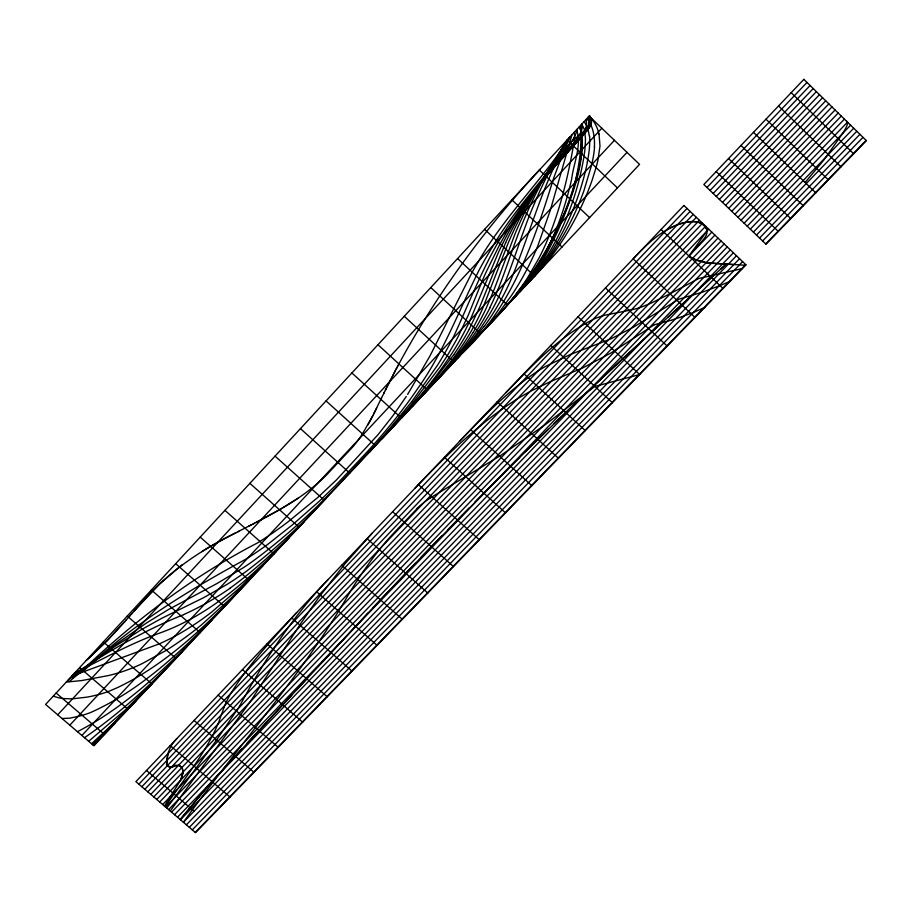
<?xml version="1.0" encoding="UTF-8"?>
<svg xmlns="http://www.w3.org/2000/svg" width="912" height="912" viewBox="0 0 912 912"><rect width="100%" height="100%" fill="white"/><g stroke="black" fill="none" stroke-linecap="round" stroke-linejoin="round"><path stroke-width="1.37" d="M582.415 126.141L582.415 125.423A10.18 9.929 -67.4 0 0 582.323 124.294L582.255 123.758M594.396 147.425L594.442 146.296M168.036 753.551L166.497 764.872L170.077 767.95L175.229 765.236L179.687 765.567L182.4 768.28L183.175 772.669L180.975 779.543L164.456 806.071M577.114 129.265L577.011 129.778A23.267 22.709 -69.8 0 1 576.099 132.947L575.951 133.357A34.759 33.938 -71.6 0 1 574.366 136.914L573.762 138.065M587.453 162.085C577.969 208.175 556.491 252.008 524.662 286.79M180.565 780.25L183.187 771.837L181.933 767.471L178.649 765.225L171.319 767.22L167.386 765.635C165.881 758.727 168.036 751.522 171.445 745.514A38.087 35.317 19.7 0 1 173.041 743.098L176.848 738.572M590.668 124.442L589.916 126.415A17.396 16.94 -67.7 0 1 588.901 128.273L588.422 129.014A33.915 33.026 -70 0 1 587.362 130.473L577.193 141.736M224.078 707.313L218.96 721.54A89.672 83.459 24.9 0 1 218.162 723.535C205.268 754.042 183.506 779.464 165.209 806.71M585.607 128.364L584.752 130.325A25.16 24.533 -69.2 0 1 583.954 131.898L583.794 132.183A23.495 22.903 -68.9 0 1 583.463 132.73C568.963 153.262 549.833 170.042 534.979 190.323M570.057 136.834C564.049 150.434 558.737 164.331 553.607 178.285C534.033 241.384 512.065 306.82 462.327 353.218M170.487 796.415L165.642 807.086L714.894 235.114M505.658 242.615L479.735 307.036L469.292 329.095M563 148.895C541.158 189.753 529.416 234.931 511.849 277.59A261.049 253.536 65.6 0 1 484.181 326.542M376.166 408.952L381.558 397.78M380.578 399.798L397.165 367.183M375.277 410.776L376.61 408.04M489.812 307.754C504.53 277.784 512.544 245.123 526.167 214.685A415.895 392.194 -33.5 0 1 545.923 174.739L562.339 147.869A58.972 57.604 -76.3 0 0 563.137 146.661L567.378 139.821M383.701 393.391L384.237 392.297M373.567 414.219L375.721 409.864M374.832 411.677L371.355 418.551M385.32 390.097L386.414 387.908M563.126 148.645L565.6 143.822M386.962 386.813L387.509 385.719M388.067 384.625L388.615 383.53M372.837 415.667L361.859 434.921M389.173 382.436L390.849 379.153M566.375 142.34L568.609 138.396M391.419 378.07L391.989 376.975M566.295 142.5L565.759 143.515M392.548 375.881L393.118 374.798M393.699 373.703L395.42 370.443M370.979 419.269L367.901 424.958M588.172 127.657L583.76 134.406A49.715 48.439 -72.5 0 1 581.651 137.119L554.621 166.6M499.502 244.986L485.914 272.494A360.776 343.562 -28.8 0 0 482.231 280.919L468.221 315.267L458.531 335.798A306.557 294.998 59.5 0 1 455.612 341.305L448.715 353.297A338.249 324.227 60.2 0 1 439.504 367.559L409.602 406.9L369.542 452.09M396.002 369.36L398.339 365.017M397.757 366.1C436.221 294.519 484.796 228.684 540.121 169.244M239.503 706.31C263.99 660.744 292.205 616.945 328.16 579.485M239.434 706.424L216.007 740.852M472.667 333.188L472.712 333.108A277.693 268.789 62.4 0 1 462.407 348.361L442.548 373.259L412.247 406.592M407.63 394.417L429.94 356.011L472.336 271.89A421.823 399.262 -25.6 0 1 478.481 261.436C503.504 217.831 539.893 182.457 567.663 140.836A46.523 45.429 -74.1 0 0 569.339 137.609M362.155 434.477L361.369 435.662M406.296 396.458L393.232 415.325L378.195 434.465L336.357 480.031L317.718 497.53L288.523 521.447A434.123 408.701 56.1 0 1 266.293 537.339A391.259 369.748 54.3 0 1 257.594 542.891C193.583 575.917 135.717 619.738 83.699 669.009A20.908 19.414 28.6 0 1 80.587 670.833L79.982 671.107A33.653 31.259 29.2 0 1 78.227 671.825L73.975 674.002A24.487 22.709 28.9 0 1 73.507 674.242M537.225 269.108L541.124 263.146A207.218 202.738 77.5 0 0 543.37 259.51C565.793 218.948 583.726 172.288 580.716 125.297C587.396 167.238 568.495 206.488 550.312 242.843C537.111 270.1 518.153 293.96 497.393 315.826M453.8 354.62L428.378 387.532L391.647 428.537M215.939 740.954L166.816 808.089M708.453 263.066L696.973 260.467L688.925 255.998L707.108 230.861C702.821 216.908 684.125 221.582 674.162 226.119C658.247 233.13 645.696 245.636 633.886 258.05M484.067 326.45L468.631 345.796L448.818 367.616M170.248 811.019L250.595 701.203L300.47 623.911L318.482 597.873L344.782 564.026L372.358 533.018M467.206 344.257L449.65 365.963L423.293 394.805M574.64 142.01L525.118 202.122A434.306 409.91 -27.7 0 0 514.357 217.227C488.057 253.205 472.701 295.112 454.279 335.228A354.871 339.196 59.6 0 1 437.236 365.621L411.916 401.462M411.836 401.554L388.375 430.225M520.399 290.506L510.492 301.895M388.147 430.498L375.049 445.398M553.744 167.591L546.869 175.64A332.926 317.969 -30.8 0 0 514.277 222.038A365.678 347.814 -30.3 0 0 502.523 243.949M553.869 167.694L554.747 166.702M688.925 255.998L702.593 240.506A43.981 42.739 -48.9 0 0 703.95 238.876C706.07 236.208 707.997 232.571 706.72 229.14C699.105 214.856 676.613 224.147 666.398 230.098M130.302 615.383L125.936 620.308M129.755 615.999L132.491 612.921M131.396 614.152L134.691 610.447M126.483 619.693L107.023 640.817L87.449 659.365M124.841 621.539L107.593 640.235L91.063 656.059M134.144 611.063L136.891 607.996M135.238 609.832L139.103 605.534M374.843 445.626L339.868 483.189C312.93 511.826 283.792 538.547 252.054 561.769A333.678 315.78 49 0 1 243.515 567.583L217.067 583.475L168.082 609.752L146.912 622.702L116.519 643.895L73.473 677.947M137.45 607.381L159.976 583.748L180.633 565.919M805.114 182.48L823.867 160.033L842.768 133.255A62.312 59.314 -53.6 0 0 846.655 126.358A24.943 23.678 -51.4 0 0 846.974 125.582L847.544 122.869A2.177 2.063 -50.3 0 0 847.385 122.345M139.661 604.918C165.859 573.705 199.774 550.312 236.242 532.631M414.709 403.799C434.272 382.333 453.686 360.422 468.711 335.445A255.098 247.483 60.8 0 0 482.676 308.416L507.813 243.937A392.912 372.073 -31.7 0 1 531.992 196.069L543.107 178.604A220.636 213.26 -37.4 0 1 545.866 174.694L561.587 155.393L587.898 129.436A23.986 23.359 -68.6 0 0 588.4 128.809A18.662 18.183 -67.9 0 0 590.007 126.449L590.759 124.898A9.77 9.508 -66.6 0 0 591.523 120.122A7 6.817 -66.4 0 0 591.386 119.438L591.329 119.164M390.872 429.256C412.748 405.202 434.26 380.578 451.999 353.263A287.941 277.909 59.9 0 0 470.056 320.374L498.476 252.305A422.598 399.068 -29.7 0 1 502.512 243.949M414.47 404.062L401.599 417.924M390.712 429.427L381.843 438.98M589.186 116.132L45.6 704.452L93.936 745.777L639.54 164.377L589.186 116.132A35.671 34.861 -67 0 1 598.945 134.018M296.788 689.711L380.429 599.788L442.138 535.492M306.808 678.847L211.994 781.55L180.2 819.535L208.187 785.882L242.011 748.592M321.913 662.465L367.935 613.035M291.783 695.126L246.947 743.291M57.73 714.814L601.829 128.227M515.212 296.867L525.973 284.339A256.91 249.831 75.4 0 0 537.225 269.108M69.825 725.154L614.449 140.288M479.689 334.715L498.374 313.454L511.598 295.328A280.736 272.164 69.7 0 0 537.92 245.545L550.278 210.341L570.946 138.373A51.904 50.741 -74.7 0 0 571.254 137.233L571.516 136.219A36.013 35.078 -61.8 0 1 571.904 134.839M519.931 291.84L535.652 272.825A249.307 242.649 76.6 0 0 539.801 267.102C562.465 234.452 577.171 196.525 583.84 157.4A111.298 109.155 -82.4 0 0 585.436 138.225L584.421 129.401L581.639 124.306M534.158 276.678L539.95 270.294A251.245 244.325 79.8 0 0 543.335 266.361C558.805 248.087 571.505 227.567 581.628 205.907A275.173 266.794 79.1 0 0 587.955 191.383L590.292 185.307A231.215 225.161 82.6 0 0 591.934 180.701L595.981 167.854A153.455 150.241 -87.1 0 0 597.827 160.729L599.982 146.171L599.047 133.996M81.898 735.482L627.034 152.327M157.901 677.593L92.648 744.671L151.928 683.977L103.352 641.945M435.594 381.706C460.708 355.315 485.298 327.305 500.175 293.641C512.932 265.586 520.843 235.661 532.825 207.298C542.458 183.996 553.789 161.39 567.139 140.003L617.447 187.918M457.322 358.541L460.64 355.007M490.702 323.008L494.053 319.428M136.526 700.393L119.894 717.436M160.159 675.211L125.195 709.981L88.692 741.285M160.9 674.401L181.967 651.977M186.949 646.665C155.781 680.135 122.265 711.736 84.497 737.705M211.926 620.046C171.969 662.329 129.721 704.805 77.44 731.675M232.754 597.85C190.927 641.968 146.969 687.249 90.664 712.5A106.693 99.134 30.8 0 1 78.557 716.319L70.304 718.063A24.179 22.344 27.2 0 1 68.206 718.234L62.86 718.462A32.878 30.381 27.7 0 1 62.039 718.496M325.766 498.739C301.268 524.833 275.082 549.469 246.571 571.129A325.584 307.789 47.7 0 1 226.769 584.546L203.456 597.77L161.812 618.268L141.257 629.702L113.099 647.566L75.901 674.002M487.35 326.576L477.295 337.258M249.158 580.374C216.817 614.62 183.335 648.637 143.07 673.603A295.34 275.584 41.3 0 1 129.926 681.275L124.465 684.16A224.842 210.056 37.5 0 1 116.041 688.264L109.429 691.079A103.193 96.25 30.9 0 1 100.468 694.066L92.899 695.97A135.922 126.962 32.6 0 1 86.344 697.224L72.926 698.763A60.762 56.453 29.2 0 1 70.805 698.831L63.737 698.558A41.45 38.441 28.5 0 1 59.816 697.988L59.086 697.84A35.101 32.524 28.3 0 1 58.117 697.623L55.119 696.757A27.987 25.924 28.2 0 1 53.329 696.084M263.044 565.577L230.098 599.002L201.655 624.709A381.558 355.976 46.6 0 1 180.325 640.988L178.456 642.287A335.662 313.967 44.4 0 1 165.528 650.746L142.454 663.48A173.941 163.225 35.3 0 1 108.927 675.461L81.761 680.557L66.257 682.096M289.321 537.578C251.826 576.806 210.467 615.326 158.3 633.566C129.208 644.18 102.133 659.41 74.533 673.136M114.844 723.501L93.309 745.241M276.04 551.726L240.13 587.465L211.709 612.043A314.344 295.397 44.4 0 1 194.815 624.196L190.403 627.068A254.71 239.924 40.9 0 1 159.304 643.849L71.809 676.088M304.266 521.653C281.147 545.57 256.956 568.746 229.938 588.263M296.685 612.579C273.338 638.537 248.737 663.947 230.542 693.964A111.424 104.253 13.9 0 0 228.16 698.261L227.407 699.755A101.027 94.552 14.5 0 0 224.078 707.313M430.487 497.804L499.81 456.046M373.122 607.517L415.268 563.274M459.431 441.476C483.998 415.94 508.805 390.005 538.639 370.534A144.096 139.285 -12.3 0 1 545.615 366.385L570.65 354.346L608.11 340.005A156.203 153.695 -62.4 0 0 611.507 338.534L633.418 327.18L678.916 299.182L702.833 292.034L720.275 285.467M506.012 392.502C533.064 364.891 560.15 335.285 595.502 318.334A65.47 63.931 -23.6 0 1 600.712 316.464L602.672 315.871A112.051 108.881 -19.4 0 1 606.172 314.936L629.212 310.342A129.88 126.939 -57 0 0 632.164 309.715L637.192 308.461A62.278 60.967 -45.7 0 0 640.19 307.561L651.487 302.955L670.628 293.436M138.863 784.195L687.021 208.438M706.96 187.496L806.995 82.422M141.85 786.737L690.122 211.402M710.06 190.483L810.118 85.489M414.903 488.296C445.067 456.787 476.258 425.71 512.909 401.725A245.602 233.825 -9 0 1 532.3 390.37L550.027 381.786L580.978 368.642M144.826 789.29L693.234 214.377M713.173 193.469L813.242 88.555M417.343 508.36L394.474 532.312C377.568 550.016 363.626 570.274 350.584 590.919C303.422 674.002 238.693 744.819 183.426 822.282L733.396 252.806M147.812 791.833L696.335 217.341M716.273 196.456L816.365 91.622M150.788 794.375L699.424 220.305M719.374 199.432L819.489 94.677M153.763 796.928L702.525 223.269M722.486 202.407L822.613 97.744M156.739 799.471L705.626 226.233M725.576 205.394L825.725 100.799M159.703 802.013L708.715 229.197M728.677 208.369L828.848 103.854M162.678 804.544L711.805 232.15M731.777 211.345L831.961 106.909M734.867 214.309L835.073 109.964M168.617 809.628L717.983 238.066M737.956 217.284L838.185 113.008M171.581 812.159L721.073 241.019M741.046 220.248L841.286 116.063M420.603 557.722L510.617 466.237L577.353 401.166M174.545 814.69L724.151 243.971M744.135 223.223L844.398 119.107M177.509 817.22L727.24 246.913M747.224 226.187L847.499 122.151M180.462 819.763L730.318 249.865M750.302 229.151L850.611 125.195M753.392 232.104L853.712 128.239M186.379 824.813L736.474 255.759M756.47 235.068L856.801 131.271M189.343 827.344L739.552 258.7M759.548 238.032L859.902 134.315M192.295 829.874L742.619 261.641M762.626 240.985L863.003 137.347M195.248 832.394L745.697 264.571M765.704 243.937L866.092 140.38M447.564 529.929L469.429 507.619M474.935 502.033L519.658 457.277M570.581 148.291L546.448 175.241A275.39 264.697 -33.6 0 0 535.618 189.924L531.593 195.875A344.212 328.115 -31.5 0 0 518.449 217.501L516.91 220.294A369.007 350.664 -31.1 0 0 505.658 242.615M570.809 148.063L576.555 142.375M525.335 451.668L548.249 429.221M119.233 718.097L91.553 743.736M70.361 680.751L69.506 681.549L67.967 680.238M554.029 423.613L622.645 358.587L714.278 275.036M70.634 680.489L73.245 678.152M583.235 395.557L661.793 322.734M90.47 656.617L88.658 658.259M720.662 269.211L726.146 264.195L667.972 317.114M570.285 143.344C576.11 135.5 590.999 130.416 589.357 118.834A4.708 4.583 -66.3 0 0 588.24 117.158M86.241 660.459L88.054 658.806M569.909 143.686L566.717 146.672A50.114 48.997 -58 0 0 564.995 148.382L562.624 150.925A63.772 62.347 -55.7 0 0 560.994 152.84L548.739 169.518L535.823 190.904A424.536 400.186 -32.4 0 0 515.109 233.677L494.315 289.093L485.879 308.94A241.475 234.794 61.6 0 1 473.077 332.527M72.846 676.351L70.121 678.539A5.894 5.461 28 0 1 68.913 679.258M72.96 676.259L75.628 674.207M180.793 565.805L181.898 564.973M201.78 551.646C243.105 526.11 291.532 510.161 326.416 475.072A147.596 142.5 40.4 0 0 328.468 472.929L351.211 448.59A109.018 105.906 38 0 0 361.141 435.947M654.269 324.752L610.789 353.092L583.19 367.661M298.133 498.191L280.463 509.158L256.147 522.359M499.662 456.205L545.49 424.525L594.749 386.471L639.677 374.536L578.014 316.806M73.211 674.561C108.209 651.442 144.541 630.169 183.62 614.677M76.334 674.903L81.248 672.007A62.62 58.151 30.7 0 0 86.355 668.314C133.346 623.774 188.887 590.281 245.419 559.409A371.355 350.972 52 0 0 268.117 544.076L292.25 524.981L319.132 501.395L335.331 485.72L361.505 457.892C382.06 436.016 401.246 412.805 418.118 387.965C443.939 351.644 459.283 309.578 479.142 270.043A402.454 381.604 -26.8 0 1 491.249 248.873C513.433 210.558 544.133 178.478 570.57 143.275A63.669 62.119 -76 0 0 573.785 138.065M76.266 674.937L72.652 676.818A22.241 20.623 28.7 0 1 72.025 677.092L71.74 677.206A11.263 10.442 28.2 0 1 70.623 677.582L70.349 677.662M670.822 293.333L698.877 278.479L742.436 268.55M253.091 523.944L254.619 523.157M237.77 531.833L239.297 531.046M248.486 526.315L251.552 524.742M704.691 307.469L692.755 312.702M582.563 367.946L581.605 368.368M730.022 281.352L720.697 285.296M691.934 313.033L682.256 316.601M682.13 316.635L671.312 320.215M670.81 320.363L654.326 324.729M733.818 264.617L708.784 263.112M745.606 265.278L706.07 262.747L693.975 259.236A21.557 20.873 -44.5 0 1 688.868 256.078M56.145 693.029L104.527 734.491M146.513 770.469L194.096 811.235M79.652 667.595L128.136 709.342M170.202 745.56L230.029 797.077M194.085 720.457L254.026 772.327M127.258 616.067L175.936 658.407M218.162 695.126L278.228 747.361M151.369 589.984L200.138 632.609M242.455 669.59L302.636 722.19M175.674 563.662L224.546 606.594M266.954 643.838L327.248 696.802M200.207 537.122L249.17 580.363M291.658 617.869L352.066 671.198M224.933 510.355L274.01 553.892M316.578 591.671L377.101 645.377M249.888 483.349L299.056 527.204M341.704 565.246L402.34 619.339M275.059 456.114L324.319 500.278M367.057 538.593L427.808 593.074M300.447 428.629L349.809 473.123M392.616 511.712L453.492 566.58M326.063 400.915L375.516 445.729M418.414 484.603L479.393 539.858M351.895 372.951L401.451 418.095M444.429 457.243L505.522 512.909M377.967 344.736L427.614 390.211M470.672 429.655L531.89 485.72M404.267 316.27L454.016 362.075M497.154 401.816L558.475 458.291M430.806 287.554L480.647 333.701C530.659 285.023 569.27 223.212 581.685 153.854L581.525 132.411L579.12 127.019M523.864 373.726L585.31 430.624M457.585 258.575L507.517 305.064M550.825 345.397L612.374 402.705M484.591 229.334L534.626 276.176M511.86 199.819L561.986 247.027M605.454 287.953L667.231 346.127M539.368 170.054L589.597 217.603M633.133 258.848L695.024 317.444M661.075 229.471L723.068 288.523M716.171 171.547L778.381 231.466M728.551 158.528L790.807 218.652M753.46 132.354L815.807 192.865M740.977 145.464L803.278 205.781M765.977 119.176L828.381 179.903M778.563 105.963L841.001 166.873M791.183 92.682L853.678 153.809M586.667 118.856L587.841 120.099A24.077 23.495 -67 0 1 591.614 126.734L592.059 127.828A43.183 42.237 -68.8 0 1 594.134 137.313M584.159 121.581L587.716 127.566L589.369 136.264M576.612 129.743C582.027 145.361 573.614 162.963 571.676 178.969C564.653 209.817 553.937 240.118 537.179 267.079A232.457 226.769 75.3 0 1 520.364 290.472M574.127 132.434L574.594 135.056A23.655 23.119 -69.4 0 1 574.64 136.367A30.073 29.401 -70.3 0 1 574.457 139.924C567.982 177.715 559.124 215.563 542.8 250.435A202.316 198.086 75.4 0 1 538.889 258.278L527.432 278.035A179.026 175.822 75.5 0 1 524.252 282.857L515.987 294.166A323.475 311.972 72.1 0 1 511.016 300.424L505.567 306.899A249.136 242.546 72.6 0 1 499.89 313.192M586.222 121.182L586.336 121.627A9.679 9.428 -67 0 1 586.473 125.252L586.393 125.913A14.17 13.805 -67.6 0 1 585.595 128.364M586.12 120.783L586.085 120.646A3.899 3.796 -66.6 0 0 585.823 119.791M594.168 137.302A57.65 56.453 -70.8 0 1 594.43 146.296M594.521 147.436A108.118 106.02 -80 0 1 591.204 166.406L583.783 191.155A271.001 262.952 77.9 0 1 578.96 203.581C569.236 227.134 556.229 249.318 540.235 269.165A207.48 202.909 80.3 0 1 529.416 281.751M589.688 136.253A97.858 95.965 -79 0 1 587.237 162.04M489.938 307.811A257.731 250.207 63.1 0 1 467.161 344.212M589.551 115.744A6.954 6.772 -66.4 0 1 591.284 119.13M589.448 115.892A7.057 6.863 -66.5 0 1 590.828 119.575M590.896 119.563A11.195 10.91 -66.8 0 1 590.748 124.465M469.315 329.107A277.054 267.911 60.5 0 1 453.777 354.62M588.08 117.329A6.441 6.27 -66.6 0 1 588.422 118.058L588.799 119.027A10.488 10.214 -66.9 0 1 588.172 127.657M229.984 588.32A325.208 306.968 46.9 0 1 183.586 614.608M499.537 245.009A373.84 355.372 -29.3 0 1 534.877 190.243M582.483 126.141A13.646 13.304 -67.9 0 1 581.731 129.629A27.166 26.505 -69.9 0 1 580.363 133.038L580.135 133.494A40.265 39.273 -71.8 0 1 578.801 135.877A70.737 68.947 -76.2 0 1 574.628 141.998M417.217 508.235A79.857 76.904 5 0 1 430.544 497.895M846.518 121.228A6.145 5.825 -50.3 0 1 847.419 122.322M683.92 205.462L135.888 781.641L195.544 832.645L746.005 264.868L683.92 205.462M803.86 79.355L703.847 184.509L766.012 244.234L866.4 140.676L803.86 79.355"/></g></svg>
